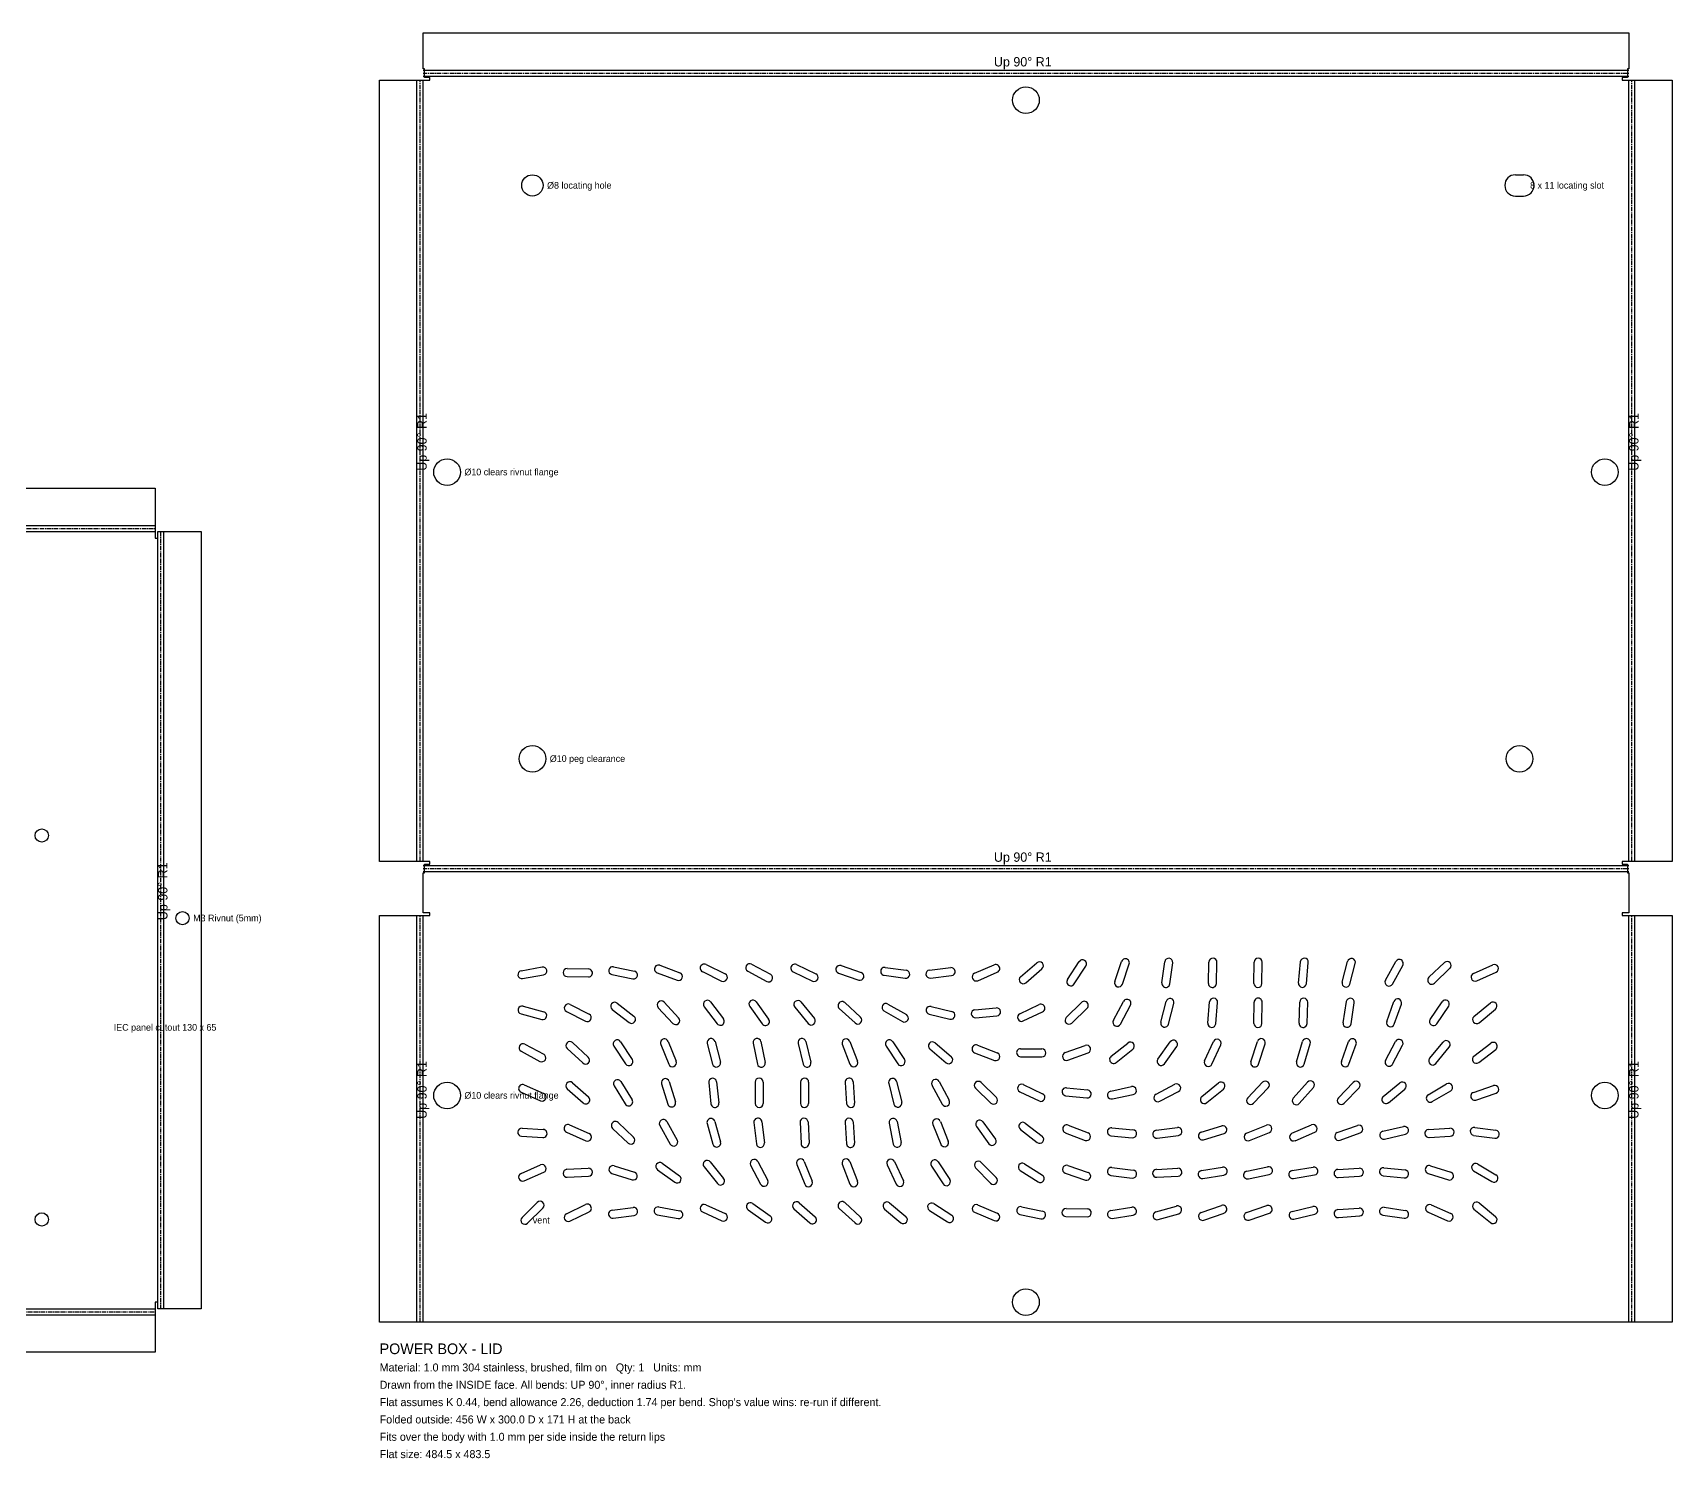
# Model space of a CAD drawing. Header units: millimetres. Extents: x 0 to 1370, y -1092 to 53.
# Drawn here: x 756 to 1370, y -1081 to -547 of the extents above; entities that cross this region are included whole.
import ezdxf

# ---------------------------------------------------------------- set-up
doc = ezdxf.new("R2010")
doc.units = ezdxf.units.MM
doc.linetypes.add('CENTER2', pattern=[2.541, 1.587, -0.318, 0.318, -0.318])
for name, color, linetype in [('Bend Center', 1, 'CENTER2'), ('Bend Notes', 3, 'CONTINUOUS'), ('Leaders', 5, 'CONTINUOUS'), ('Title', 7, 'CONTINUOUS'), ('Visible', 7, 'CONTINUOUS'), ('Visible Narrow', 8, 'CONTINUOUS')]:
    doc.layers.add(name, color=color, linetype=linetype)

msp = doc.modelspace()

# ---------------------------------------------------------------- linework, layer by layer
at = {"layer": 'Bend Center'}
for p, q in [((901.09, -857.4), (901.09, -564.4)), ((902.23, -561.77), (1354.23, -561.77)), ((1355.36, -857.4), (1355.36, -564.4)), ((641.79, -732.53), (801.79, -732.53)), ((803.92, -1025.17), (803.92, -733.67)), ((902.23, -860.03), (1354.23, -860.03)), ((901.09, -1030.17), (901.09, -877.67)), ((1355.36, -1030.17), (1355.36, -877.67)), ((652.29, -1026.3), (801.79, -1026.3))]:
    msp.add_line(p, q, dxfattribs=at)
at = {"layer": 'Visible'}
for p, q in [((902.23, -560.14), (902.23, -546.64)), ((902.23, -546.64), (1354.23, -546.64)), ((1354.23, -546.64), (1354.23, -560.14)), ((885.96, -857.4), (885.96, -564.4)), ((885.96, -564.4), (899.46, -564.4)), ((899.46, -564.4), (899.96, -564.4)), ((899.96, -564.4), (902.23, -564.4)), ((902.73, -560.14), (902.23, -560.14)), ((902.23, -564.4), (904.73, -564.4)), ((902.73, -563.4), (902.73, -560.14)), ((904.73, -563.4), (902.73, -563.4)), ((904.73, -564.4), (904.73, -563.4)), ((1353.73, -563.4), (1351.73, -563.4)), ((1351.73, -563.4), (1351.73, -564.4)), ((1351.73, -564.4), (1354.23, -564.4)), ((1354.23, -560.14), (1353.73, -560.14)), ((1353.73, -560.14), (1353.73, -563.4)), ((1354.23, -564.4), (1356.49, -564.4)), ((1356.49, -564.4), (1356.99, -564.4)), ((1356.99, -564.4), (1370.49, -564.4)), ((1370.49, -564.4), (1370.49, -857.4)), ((1311.73, -599.9), (1314.73, -599.9)), ((1311.73, -607.9), (1314.73, -607.9)), ((641.79, -717.4), (801.79, -717.4)), ((801.79, -717.4), (801.79, -730.9)), ((801.79, -730.9), (801.79, -731.4)), ((801.79, -731.4), (801.79, -733.67)), ((801.79, -733.67), (801.79, -736.17)), ((801.79, -736.17), (802.79, -736.17)), ((802.79, -736.17), (802.79, -733.67)), ((802.79, -733.67), (805.05, -733.67)), ((805.05, -733.67), (819.05, -733.67)), ((819.05, -733.67), (819.05, -1025.17)), ((899.46, -857.4), (885.96, -857.4)), ((899.96, -857.4), (899.46, -857.4)), ((902.23, -857.4), (899.96, -857.4)), ((904.73, -857.4), (902.23, -857.4)), ((902.73, -861.67), (902.73, -858.4)), ((902.73, -858.4), (904.73, -858.4)), ((904.73, -858.4), (904.73, -857.4)), ((1354.23, -857.4), (1351.73, -857.4)), ((1351.73, -857.4), (1351.73, -858.4)), ((1351.73, -858.4), (1353.73, -858.4)), ((1353.73, -858.4), (1353.73, -861.67)), ((1356.49, -857.4), (1354.23, -857.4)), ((1356.99, -857.4), (1356.49, -857.4)), ((1370.49, -857.4), (1356.99, -857.4)), ((902.23, -876.67), (902.23, -861.67)), ((902.23, -861.67), (902.73, -861.67)), ((1353.73, -861.67), (1354.23, -861.67)), ((1354.23, -861.67), (1354.23, -876.67)), ((885.96, -1030.17), (885.96, -877.67)), ((885.96, -877.67), (899.46, -877.67)), ((899.46, -877.67), (899.96, -877.67)), ((899.96, -877.67), (902.23, -877.67)), ((904.73, -876.67), (902.23, -876.67)), ((902.23, -877.67), (904.73, -877.67)), ((904.73, -877.67), (904.73, -876.67)), ((1354.23, -876.67), (1351.73, -876.67)), ((1351.73, -876.67), (1351.73, -877.67)), ((1351.73, -877.67), (1354.23, -877.67)), ((1354.23, -877.67), (1356.49, -877.67)), ((1356.49, -877.67), (1356.99, -877.67)), ((1356.99, -877.67), (1370.49, -877.67)), ((1370.49, -877.67), (1370.49, -1030.17)), ((939.03, -898.38), (946.9, -896.99)), ((973.61, -896.89), (981.45, -898.5)), ((991, -896.36), (998.5, -899.15)), ((1008.3, -896.05), (1015.48, -899.59)), ((1025.41, -895.95), (1032.46, -899.74)), ((1042.28, -896.07), (1049.48, -899.56)), ((1058.92, -896.45), (1066.5, -899.04)), ((1075.47, -897.14), (1083.39, -898.22)), ((1092.08, -898.14), (1100.03, -897.21)), ((1108.96, -899.36), (1116.31, -896.21)), ((1126.21, -900.63), (1132.29, -895.43)), ((1143.8, -901.71), (1148.14, -894.99)), ((1146.32, -903.34), (1150.66, -896.62)), ((1161.53, -902.48), (1164.07, -894.9)), ((1164.38, -903.43), (1166.92, -895.85)), ((1179.2, -902.93), (1180.28, -895)), ((1182.17, -903.33), (1183.25, -895.4)), ((1196.62, -903.12), (1196.83, -895.13)), ((1199.62, -903.2), (1199.83, -895.21)), ((1213.68, -903.15), (1213.77, -895.15)), ((1216.68, -903.18), (1216.77, -895.18)), ((1230.38, -903.02), (1231.09, -895.05)), ((1233.36, -903.28), (1234.08, -895.32)), ((1246.75, -902.65), (1248.8, -894.92)), ((1249.66, -903.42), (1251.7, -895.68)), ((1262.98, -901.94), (1266.85, -894.94)), ((1265.61, -903.39), (1269.47, -896.39)), ((1279.3, -900.84), (1285.09, -895.32)), ((1295.96, -899.44), (1303.26, -896.16)), ((939.55, -901.34), (947.43, -899.95)), ((956.2, -900.6), (964.2, -900.73)), ((956.25, -897.6), (964.25, -897.73)), ((973.01, -899.83), (980.84, -901.44)), ((989.95, -899.18), (997.45, -901.97)), ((1006.98, -898.74), (1014.15, -902.28)), ((1023.99, -898.59), (1031.04, -902.38)), ((1040.97, -898.78), (1048.17, -902.26)), ((1057.96, -899.29), (1065.53, -901.88)), ((1075.06, -900.11), (1082.99, -901.19)), ((1092.43, -901.12), (1100.37, -900.19)), ((1110.14, -902.12), (1117.49, -898.97)), ((1128.16, -902.91), (1134.24, -897.71)), ((1281.37, -903.01), (1287.16, -897.49)), ((1297.19, -902.17), (1304.49, -898.89)), ((938.97, -914.58), (946.7, -916.65)), ((939.75, -911.68), (947.48, -913.75)), ((955.98, -913.69), (963.11, -917.31)), ((957.34, -911.02), (964.47, -914.64)), ((973.15, -912.87), (979.44, -917.82)), ((975.01, -910.51), (981.3, -915.46)), ((990.41, -912.25), (995.84, -918.12)), ((992.61, -910.21), (998.04, -916.08)), ((1007.62, -911.88), (1012.44, -918.26)), ((1010.01, -910.07), (1014.83, -916.45)), ((1024.68, -911.79), (1029.34, -918.29)), ((1027.11, -910.04), (1031.78, -916.54)), ((1041.54, -912), (1046.58, -918.22)), ((1043.87, -910.11), (1048.91, -916.33)), ((1058.27, -912.56), (1064.15, -917.98)), ((1060.3, -910.35), (1066.18, -915.78)), ((1075.01, -913.47), (1081.94, -917.46)), ((1076.51, -910.87), (1083.44, -914.86)), ((1091.99, -914.69), (1099.76, -916.56)), ((1092.69, -911.77), (1100.47, -913.65)), ((1109.1, -913.04), (1117.07, -912.3)), ((1109.38, -916.03), (1117.35, -915.29)), ((1125.97, -914.51), (1133.21, -911.11)), ((1127.24, -917.22), (1134.48, -913.82)), ((1143.32, -915.9), (1149.02, -910.29)), ((1145.43, -918.04), (1151.13, -912.43)), ((1161.02, -916.99), (1164.79, -909.93)), ((1163.66, -918.4), (1167.43, -911.35)), ((1178.79, -917.67), (1180.76, -909.92)), ((1181.7, -918.41), (1183.66, -910.66)), ((1196.39, -918.02), (1197.07, -910.05)), ((1199.38, -918.28), (1200.06, -910.31)), ((1213.68, -918.15), (1213.77, -910.15)), ((1216.68, -918.18), (1216.77, -910.18)), ((1230.59, -918.11), (1230.86, -910.12)), ((1233.59, -918.21), (1233.86, -910.22)), ((1247.16, -917.9), (1248.33, -909.99)), ((1250.13, -918.34), (1251.29, -910.43)), ((1263.48, -917.44), (1266.14, -909.89)), ((1266.31, -918.44), (1268.97, -910.89)), ((1279.75, -916.65), (1284.21, -910.01)), ((1282.24, -918.32), (1286.7, -911.68)), ((1296.18, -915.55), (1302.36, -910.47)), ((1298.09, -917.87), (1304.27, -912.78)), ((940.41, -925.96), (947.46, -929.73)), ((956.27, -927.54), (962.14, -932.99)), ((958.31, -925.35), (964.18, -930.79)), ((973.77, -926.65), (978.18, -933.33)), ((976.27, -925), (980.68, -931.68)), ((991.33, -926.03), (994.34, -933.44)), ((994.11, -924.9), (997.12, -932.31)), ((1008.77, -925.67), (1010.78, -933.41)), ((1011.68, -924.92), (1013.68, -932.66)), ((1025.96, -925.55), (1027.55, -933.38)), ((1028.9, -924.95), (1030.49, -932.79)), ((1042.82, -925.63), (1044.71, -933.41)), ((1045.74, -924.92), (1047.63, -932.7)), ((1059.39, -925.97), (1062.26, -933.44)), ((1062.19, -924.89), (1065.06, -932.36)), ((1075.78, -926.65), (1080.17, -933.33)), ((1078.28, -925), (1082.68, -931.68)), ((1092.21, -927.72), (1098.3, -932.9)), ((1094.15, -925.43), (1100.25, -930.61)), ((1110.04, -926.32), (1117.5, -929.21)), ((1126.24, -927.62), (1134.24, -927.71)), ((1142.95, -929.11), (1150.48, -926.4)), ((1160.16, -930.49), (1166.42, -925.5)), ((1162.04, -932.83), (1168.29, -927.84)), ((1177.67, -931.54), (1182.34, -925.04)), ((1180.11, -933.29), (1184.78, -926.79)), ((1195.22, -932.2), (1198.5, -924.9)), ((1197.95, -933.43), (1201.23, -926.13)), ((1212.58, -932.52), (1215.01, -924.9)), ((1215.44, -933.43), (1217.87, -925.81)), ((1229.67, -932.59), (1231.9, -924.91)), ((1232.55, -933.43), (1234.79, -925.75)), ((1246.46, -932.42), (1249.17, -924.89)), ((1249.28, -933.44), (1252, -925.91)), ((1263.03, -932), (1266.77, -924.93)), ((1265.68, -933.4), (1269.42, -926.33)), ((1279.54, -931.32), (1284.59, -925.12)), ((1281.86, -933.21), (1286.92, -927.01)), ((1296.14, -930.4), (1302.49, -925.54)), ((1297.96, -932.79), (1304.31, -927.93)), ((938.99, -928.6), (946.05, -932.38)), ((1108.95, -929.12), (1116.41, -932.01)), ((1126.21, -930.62), (1134.21, -930.71)), ((1143.97, -931.93), (1151.5, -929.22)), ((976.42, -939.97), (980.59, -946.8)), ((994.5, -939.9), (996.82, -947.56)), ((1012.29, -940.03), (1013.14, -947.98)), ((1026.72, -940.17), (1026.73, -948.17)), ((1029.72, -940.16), (1029.73, -948.16)), ((1043.77, -940.15), (1043.68, -948.15)), ((1046.77, -940.18), (1046.68, -948.18)), ((1063.43, -940.07), (1064.01, -948.05)), ((1079.71, -939.92), (1081.65, -947.68)), ((1095.66, -939.93), (1099.44, -946.98)), ((1211.37, -946.01), (1216.92, -940.24)), ((1228.45, -946.16), (1233.76, -940.18)), ((1245.37, -946), (1250.93, -940.25)), ((938.96, -943.93), (946.29, -947.15)), ((940.17, -941.19), (947.49, -944.4)), ((956.24, -942.63), (962.22, -947.94)), ((958.23, -940.39), (964.21, -945.7)), ((973.86, -941.53), (978.03, -948.36)), ((991.63, -940.77), (993.95, -948.43)), ((1009.31, -940.35), (1010.16, -948.3)), ((1060.44, -940.28), (1061.02, -948.26)), ((1076.8, -940.65), (1078.74, -948.41)), ((1093.01, -941.35), (1096.79, -948.4)), ((1109.32, -942.44), (1115.03, -948.04)), ((1111.42, -940.29), (1117.13, -945.89)), ((1125.97, -943.81), (1133.2, -947.23)), ((1127.25, -941.1), (1134.48, -944.52)), ((1143.09, -945.25), (1151.05, -946.07)), ((1143.4, -942.26), (1151.36, -943.09)), ((1160, -943.54), (1167.82, -941.86)), ((1160.63, -946.47), (1168.45, -944.79)), ((1176.99, -944.68), (1184.08, -940.99)), ((1178.37, -947.34), (1185.47, -943.65)), ((1194.17, -945.52), (1200.39, -940.48)), ((1196.07, -947.85), (1202.28, -942.81)), ((1213.53, -948.09), (1219.08, -942.32)), ((1230.69, -948.15), (1236.01, -942.17)), ((1247.52, -948.08), (1253.09, -942.33)), ((1262.19, -945.56), (1268.36, -940.46)), ((1264.1, -947.87), (1270.27, -942.78)), ((1279.01, -944.87), (1285.93, -940.86)), ((1280.52, -947.47), (1287.44, -943.46)), ((1295.96, -944.04), (1303.52, -941.45)), ((1296.93, -946.88), (1304.5, -944.29)), ((939.33, -957.42), (947.31, -957.92)), ((957.17, -956.18), (964.49, -959.41)), ((973.29, -957.51), (979.11, -963)), ((975.34, -955.33), (981.17, -960.82)), ((990.96, -956.42), (994.88, -963.39)), ((993.57, -954.94), (997.5, -961.91)), ((1008.7, -955.72), (1010.86, -963.42)), ((1011.59, -954.91), (1013.75, -962.61)), ((1026.28, -955.36), (1027.19, -963.31)), ((1029.26, -955.02), (1030.17, -962.97)), ((1043.54, -955.24), (1043.91, -963.23)), ((1046.54, -955.1), (1046.91, -963.09)), ((1060.44, -955.28), (1061.02, -963.26)), ((1063.43, -955.07), (1064.01, -963.05)), ((1077.01, -955.52), (1078.5, -963.38)), ((1079.95, -954.96), (1081.45, -962.82)), ((1093.35, -956.01), (1096.31, -963.44)), ((1096.14, -954.89), (1099.1, -962.33)), ((1109.66, -956.81), (1114.36, -963.28)), ((1112.09, -955.05), (1116.79, -961.52)), ((1126.15, -957.9), (1132.47, -962.8)), ((1127.99, -955.53), (1134.31, -960.43)), ((1144.04, -956.32), (1151.5, -959.22)), ((1160.4, -957.27), (1168.36, -958.07)), ((1177.07, -958.19), (1185, -957.17)), ((1193.96, -958.89), (1201.62, -956.57)), ((1210.96, -959.29), (1218.36, -956.26)), ((1227.96, -959.36), (1235.31, -956.21)), ((1244.95, -959.11), (1252.48, -956.4)), ((1261.99, -958.6), (1269.79, -956.81)), ((1279.15, -957.9), (1287.13, -957.44)), ((1296.46, -957.15), (1304.39, -958.21)), ((939.14, -960.42), (947.13, -960.91)), ((955.96, -958.93), (963.28, -962.15)), ((1142.95, -959.12), (1150.41, -962.01)), ((1160.1, -960.26), (1168.06, -961.06)), ((1177.45, -961.16), (1185.38, -960.14)), ((1194.84, -961.76), (1202.49, -959.44)), ((1212.09, -962.07), (1219.5, -959.04)), ((1229.14, -962.12), (1236.49, -958.97)), ((1245.97, -961.94), (1253.5, -959.22)), ((1262.66, -961.52), (1270.46, -959.73)), ((1279.32, -960.89), (1287.31, -960.43)), ((1296.06, -960.12), (1303.99, -961.19)), ((991.87, -970.6), (998.34, -975.3)), ((1009.88, -970.11), (1014.9, -976.34)), ((1027.68, -969.93), (1031.42, -977)), ((1045.12, -969.89), (1048.11, -977.32)), ((1059.39, -970.97), (1062.26, -978.44)), ((1062.19, -969.89), (1065.06, -977.36)), ((1078.9, -969.91), (1082.28, -977.16)), ((1095.3, -970), (1099.67, -976.7)), ((1111.5, -970.26), (1117.1, -975.98)), ((1127.66, -970.75), (1134.4, -975.06)), ((1297.54, -970.84), (1304.43, -974.9)), ((938.96, -974.37), (946.31, -971.21)), ((940.14, -977.12), (947.49, -973.96)), ((956.16, -972.86), (964.15, -972.48)), ((956.3, -975.85), (964.29, -975.48)), ((972.96, -974.39), (980.59, -976.8)), ((973.86, -971.53), (981.49, -973.94)), ((990.11, -973.03), (996.58, -977.73)), ((1007.55, -971.99), (1012.57, -978.22)), ((1025.03, -971.33), (1028.77, -978.4)), ((1042.34, -971.01), (1045.33, -978.44)), ((1076.18, -971.17), (1079.56, -978.42)), ((1092.78, -971.64), (1097.16, -978.34)), ((1109.36, -972.36), (1114.95, -978.07)), ((1126.05, -973.27), (1132.79, -977.58)), ((1142.96, -974.26), (1150.51, -976.9)), ((1143.94, -971.43), (1151.5, -974.07)), ((1160.07, -975.17), (1168.01, -976.14)), ((1160.44, -972.19), (1168.38, -973.16)), ((1177.16, -972.87), (1185.15, -972.47)), ((1177.31, -975.86), (1185.3, -975.47)), ((1194.04, -973.33), (1201.93, -972.04)), ((1194.52, -976.29), (1202.41, -975)), ((1211.01, -973.5), (1218.84, -971.89)), ((1211.61, -976.44), (1219.45, -974.83)), ((1228.03, -973.35), (1235.92, -972.02)), ((1228.53, -976.31), (1236.42, -974.98)), ((1245.14, -972.92), (1253.13, -972.42)), ((1245.33, -975.91), (1253.31, -975.42)), ((1262.09, -975.25), (1270.05, -976.07)), ((1262.4, -972.26), (1270.36, -973.08)), ((1278.96, -974.38), (1286.58, -976.81)), ((1279.87, -971.52), (1287.49, -973.95)), ((1296.02, -973.43), (1302.91, -977.49)), ((939.33, -990.92), (945.01, -985.28)), ((941.44, -993.05), (947.12, -987.42)), ((955.97, -989.57), (963.17, -986.07)), ((957.29, -992.27), (964.48, -988.76)), ((973.07, -988.18), (981.01, -987.18)), ((990.55, -986.98), (998.43, -988.39)), ((1006.96, -988.86), (1014.24, -992.2)), ((1008.22, -986.13), (1015.49, -989.47)), ((1024.09, -988.08), (1030.63, -992.7)), ((1025.83, -985.63), (1032.36, -990.25)), ((1041.23, -987.65), (1047.24, -992.93)), ((1043.22, -985.4), (1049.22, -990.68)), ((1058.27, -987.55), (1064.15, -992.98)), ((1060.31, -985.35), (1066.18, -990.78)), ((1075.19, -987.77), (1081.35, -992.87)), ((1077.1, -985.46), (1083.26, -990.56)), ((1092.05, -988.26), (1098.78, -992.59)), ((1093.67, -985.74), (1100.4, -990.07)), ((1108.96, -988.98), (1116.32, -992.11)), ((1110.13, -986.22), (1117.49, -989.35)), ((1126.62, -986.87), (1134.45, -988.53)), ((1143.25, -987.61), (1151.25, -987.72)), ((1160.04, -988.3), (1167.95, -987.06)), ((1176.97, -988.83), (1184.66, -986.62)), ((1193.95, -989.08), (1201.5, -986.42)), ((1194.95, -991.91), (1202.5, -989.25)), ((1210.96, -989.03), (1218.53, -986.46)), ((1211.92, -991.87), (1219.5, -989.3)), ((1227.99, -988.64), (1235.76, -986.77)), ((1245.13, -987.97), (1253.1, -987.37)), ((1262.49, -987.1), (1270.4, -988.27)), ((1278.96, -988.95), (1286.3, -992.13)), ((1280.15, -986.2), (1287.49, -989.38)), ((1296.18, -987.79), (1302.37, -992.86)), ((1298.09, -985.47), (1304.27, -990.54)), ((973.44, -991.15), (981.38, -990.16)), ((990.02, -989.94), (997.9, -991.35)), ((1126, -989.8), (1133.83, -991.46)), ((1143.2, -990.61), (1151.2, -990.72)), ((1160.51, -991.27), (1168.41, -990.03)), ((1177.79, -991.71), (1185.48, -989.51)), ((1228.69, -991.56), (1236.47, -989.69)), ((1245.35, -990.96), (1253.33, -990.36)), ((1262.05, -990.06), (1269.96, -991.23)), ((802.79, -1022.67), (801.79, -1022.67)), ((801.79, -1022.67), (801.79, -1025.17)), ((801.79, -1025.17), (801.79, -1027.43)), ((802.79, -1025.17), (802.79, -1022.67)), ((805.05, -1025.17), (802.79, -1025.17)), ((819.05, -1025.17), (805.05, -1025.17)), ((801.79, -1027.43), (801.79, -1027.93)), ((801.79, -1027.93), (801.79, -1041.43)), ((899.96, -1030.17), (885.96, -1030.17)), ((902.23, -1030.17), (899.96, -1030.17)), ((1354.23, -1030.17), (902.23, -1030.17)), ((1356.49, -1030.17), (1354.23, -1030.17)), ((1370.49, -1030.17), (1356.49, -1030.17)), ((801.79, -1041.43), (652.29, -1041.43))]:
    msp.add_line(p, q, dxfattribs=at)
for centre, radius in [((1128.23, -571.9), 5), ((943.23, -603.9), 4), ((911.23, -711.4), 5), ((1345.23, -711.4), 5), ((943.23, -818.9), 5), ((1313.23, -818.9), 5), ((759.29, -847.67), 2.5), ((812.05, -878.67), 2.5), ((911.23, -945.17), 5), ((1345.23, -945.17), 5), ((759.29, -991.67), 2.5), ((1128.23, -1022.67), 5)]:
    msp.add_circle(centre, radius, dxfattribs=at)
for centre, radius, start, end in [((1311.73, -603.9), 4, 90, 270), ((1314.73, -603.9), 4, 270, 90), ((947.17, -898.47), 1.5, 280, 100), ((973.31, -898.36), 1.5, 78.4258, 258.4258), ((990.48, -897.77), 1.5, 69.5885, 249.5885), ((1007.64, -897.4), 1.5, 63.7277, 243.7277), ((1024.7, -897.27), 1.5, 61.7589, 241.7589), ((1041.62, -897.43), 1.5, 64.2083, 244.2083), ((1058.44, -897.87), 1.5, 71.1577, 251.1577), ((1075.26, -898.62), 1.5, 82.232, 262.232), ((1100.2, -898.7), 1.5, 276.6309, 96.6309), ((1116.9, -897.59), 1.5, 293.2005, 113.2005), ((1133.27, -896.57), 1.5, 310.5405, 130.5405), ((1149.4, -895.81), 1.5, 327.1333, 147.1333), ((1165.5, -895.37), 1.5, 341.4869, 161.4869), ((1181.76, -895.2), 1.5, 352.2746, 172.2746), ((1198.33, -895.17), 1.5, 358.4605, 178.4605), ((1215.27, -895.17), 1.5, 359.3976, 179.3976), ((1232.58, -895.18), 1.5, 354.8905, 174.8905), ((1250.25, -895.3), 1.5, 345.2149, 165.2149), ((1268.16, -895.66), 1.5, 331.0942, 151.0942), ((1286.12, -896.41), 1.5, 313.6335, 133.6335), ((1303.87, -897.52), 1.5, 294.2183, 114.2183), ((939.29, -899.86), 1.5, 100, 280), ((956.23, -899.1), 1.5, 89.0263, 269.0263), ((964.23, -899.23), 1.5, 269.0263, 89.0263), ((981.14, -899.97), 1.5, 258.4258, 78.4258), ((997.97, -900.56), 1.5, 249.5885, 69.5885), ((1014.81, -900.94), 1.5, 243.7277, 63.7277), ((1031.75, -901.06), 1.5, 241.7589, 61.7589), ((1048.83, -900.91), 1.5, 244.2083, 64.2083), ((1066.01, -900.46), 1.5, 251.1577, 71.1577), ((1083.19, -899.71), 1.5, 262.232, 82.232), ((1092.25, -899.63), 1.5, 96.6309, 276.6309), ((1109.55, -900.74), 1.5, 113.2005, 293.2005), ((1127.19, -901.77), 1.5, 130.5405, 310.5405), ((1145.06, -902.53), 1.5, 147.1333, 327.1333), ((1162.96, -902.96), 1.5, 161.4869, 341.4869), ((1180.69, -903.13), 1.5, 172.2746, 352.2746), ((1198.12, -903.16), 1.5, 178.4605, 358.4605), ((1215.18, -903.17), 1.5, 179.3976, 359.3976), ((1231.87, -903.15), 1.5, 174.8905, 354.8905), ((1248.21, -903.03), 1.5, 165.2149, 345.2149), ((1264.29, -902.67), 1.5, 151.0942, 331.0942), ((1280.33, -901.93), 1.5, 133.6335, 313.6335), ((1296.58, -900.81), 1.5, 114.2183, 294.2183), ((1008.81, -910.97), 1.5, 37.0736, 217.0736), ((1025.89, -910.92), 1.5, 35.6609, 215.6609), ((1166.11, -910.64), 1.5, 331.865, 151.865), ((1182.21, -910.29), 1.5, 345.7558, 165.7558), ((1198.56, -910.18), 1.5, 355.1409, 175.1409), ((1215.27, -910.17), 1.5, 359.3261, 179.3261), ((1232.36, -910.17), 1.5, 358.0681, 178.0681), ((1249.81, -910.21), 1.5, 351.5949, 171.5949), ((1267.56, -910.39), 1.5, 340.5825, 160.5825), ((1285.46, -910.85), 1.5, 326.0904, 146.0904), ((939.36, -913.13), 1.5, 75.042, 255.042), ((947.09, -915.2), 1.5, 255.042, 75.042), ((956.66, -912.35), 1.5, 63.063, 243.063), ((963.79, -915.98), 1.5, 243.063, 63.063), ((974.08, -911.69), 1.5, 51.8395, 231.8395), ((980.37, -916.64), 1.5, 231.8395, 51.8395), ((991.51, -911.23), 1.5, 42.7709, 222.7709), ((1042.71, -911.06), 1.5, 39.0507, 219.0507), ((1059.29, -911.45), 1.5, 47.311, 227.311), ((1075.76, -912.17), 1.5, 60.0475, 240.0475), ((1082.69, -916.16), 1.5, 240.0475, 60.0475), ((1092.34, -913.23), 1.5, 76.4351, 256.4351), ((1100.11, -915.1), 1.5, 256.4351, 76.4351), ((1109.24, -914.53), 1.5, 95.291, 275.291), ((1117.21, -913.8), 1.5, 275.291, 95.291), ((1126.61, -915.87), 1.5, 115.1809, 295.1809), ((1133.85, -912.46), 1.5, 295.1809, 115.1809), ((1150.08, -911.36), 1.5, 314.5499, 134.5499), ((1297.14, -916.71), 1.5, 129.4604, 309.4604), ((1303.31, -911.62), 1.5, 309.4604, 129.4604), ((996.94, -917.1), 1.5, 222.7709, 42.7709), ((1013.64, -917.36), 1.5, 217.0736, 37.0736), ((1030.56, -917.42), 1.5, 215.6609, 35.6609), ((1047.75, -917.27), 1.5, 219.0507, 39.0507), ((1065.17, -916.88), 1.5, 227.311, 47.311), ((1144.38, -916.97), 1.5, 134.5499, 314.5499), ((1162.34, -917.69), 1.5, 151.865, 331.865), ((1180.24, -918.04), 1.5, 165.7558, 345.7558), ((1197.89, -918.15), 1.5, 175.1409, 355.1409), ((1215.18, -918.17), 1.5, 179.3261, 359.3261), ((1232.09, -918.16), 1.5, 178.0681, 358.0681), ((1248.64, -918.12), 1.5, 171.5949, 351.5949), ((1264.9, -917.94), 1.5, 160.5825, 340.5825), ((1280.99, -917.49), 1.5, 146.0904, 326.0904), ((939.7, -927.28), 1.5, 61.8501, 241.8501), ((957.29, -926.44), 1.5, 47.1398, 227.1398), ((975.02, -925.83), 1.5, 33.4196, 213.4196), ((992.72, -925.46), 1.5, 22.1254, 202.1254), ((1010.22, -925.29), 1.5, 14.5066, 194.5066), ((1027.43, -925.25), 1.5, 11.5047, 191.5047), ((1044.28, -925.28), 1.5, 13.6612, 193.6612), ((1060.79, -925.43), 1.5, 21.062, 201.062), ((1077.03, -925.82), 1.5, 33.3254, 213.3254), ((1093.18, -926.57), 1.5, 49.6337, 229.6337), ((1109.5, -927.72), 1.5, 68.8049, 248.8049), ((1126.23, -929.12), 1.5, 89.4001, 269.4001), ((1134.23, -929.21), 1.5, 269.4001, 89.4001), ((1150.99, -927.81), 1.5, 289.8541, 109.8541), ((1167.35, -926.67), 1.5, 308.6179, 128.6179), ((1183.56, -925.92), 1.5, 324.2998, 144.2998), ((1199.87, -925.52), 1.5, 335.7919, 155.7919), ((1216.44, -925.35), 1.5, 342.3691, 162.3691), ((1233.35, -925.33), 1.5, 343.7528, 163.7528), ((1250.59, -925.4), 1.5, 340.1321, 160.1321), ((1268.1, -925.63), 1.5, 332.1411, 152.1411), ((1285.75, -926.07), 1.5, 320.7946, 140.7946), ((1303.4, -926.74), 1.5, 307.3883, 127.3883), ((946.75, -931.05), 1.5, 241.8501, 61.8501), ((963.16, -931.89), 1.5, 227.1398, 47.1398), ((979.43, -932.5), 1.5, 213.4196, 33.4196), ((995.73, -932.87), 1.5, 202.1254, 22.1254), ((1012.23, -933.04), 1.5, 194.5066, 14.5066), ((1029.02, -933.09), 1.5, 191.5047, 11.5047), ((1046.17, -933.05), 1.5, 193.6612, 13.6612), ((1063.66, -932.9), 1.5, 201.062, 21.062), ((1081.42, -932.51), 1.5, 213.3254, 33.3254), ((1099.27, -931.76), 1.5, 229.6337, 49.6337), ((1116.96, -930.61), 1.5, 248.8049, 68.8049), ((1143.46, -930.52), 1.5, 109.8541, 289.8541), ((1161.1, -931.66), 1.5, 128.6179, 308.6179), ((1178.89, -932.41), 1.5, 144.2998, 324.2998), ((1196.59, -932.81), 1.5, 155.7919, 335.7919), ((1214.01, -932.98), 1.5, 162.3691, 342.3691), ((1231.11, -933.01), 1.5, 163.7528, 343.7528), ((1247.87, -932.93), 1.5, 160.1321, 340.1321), ((1264.36, -932.7), 1.5, 152.1411, 332.1411), ((1280.7, -932.27), 1.5, 140.7946, 320.7946), ((1297.05, -931.59), 1.5, 127.3883, 307.3883), ((957.24, -941.51), 1.5, 48.3767, 228.3767), ((975.14, -940.75), 1.5, 31.4022, 211.4022), ((993.06, -940.34), 1.5, 16.8835, 196.8835), ((1010.8, -940.19), 1.5, 6.1174, 186.1174), ((1028.22, -940.17), 1.5, 0.0917, 180.0917), ((1045.27, -940.17), 1.5, 359.3924, 179.3924), ((1061.94, -940.18), 1.5, 4.1476, 184.1476), ((1078.26, -940.28), 1.5, 14.0146, 194.0146), ((1094.34, -940.64), 1.5, 28.2107, 208.2107), ((1110.37, -941.37), 1.5, 45.5853, 225.5853), ((1201.33, -941.64), 1.5, 309.0653, 129.0653), ((1218, -941.28), 1.5, 316.1088, 136.1088), ((1234.88, -941.18), 1.5, 318.3456, 138.3456), ((1252.01, -941.29), 1.5, 315.9521, 135.9521), ((1269.31, -941.62), 1.5, 309.5444, 129.5444), ((939.56, -942.56), 1.5, 66.3231, 246.3231), ((946.89, -945.77), 1.5, 246.3231, 66.3231), ((963.22, -946.82), 1.5, 228.3767, 48.3767), ((1116.08, -946.96), 1.5, 225.5853, 45.5853), ((1126.61, -942.46), 1.5, 64.7258, 244.7258), ((1133.84, -945.87), 1.5, 244.7258, 64.7258), ((1143.25, -943.75), 1.5, 84.0885, 264.0885), ((1151.2, -944.58), 1.5, 264.0885, 84.0885), ((1160.32, -945.01), 1.5, 102.1404, 282.1404), ((1168.14, -943.32), 1.5, 282.1404, 102.1404), ((1177.68, -946.01), 1.5, 117.5005, 297.5005), ((1184.77, -942.32), 1.5, 297.5005, 117.5005), ((1195.12, -946.69), 1.5, 129.0653, 309.0653), ((1212.45, -947.05), 1.5, 136.1088, 316.1088), ((1229.57, -947.15), 1.5, 138.3456, 318.3456), ((1246.44, -947.04), 1.5, 135.9521, 315.9521), ((1263.14, -946.71), 1.5, 129.5444, 309.5444), ((1279.77, -946.17), 1.5, 120.1141, 300.1141), ((1286.69, -942.16), 1.5, 300.1141, 120.1141), ((1296.44, -945.46), 1.5, 108.9284, 288.9284), ((1304.01, -942.87), 1.5, 288.9284, 108.9284), ((979.31, -947.58), 1.5, 211.4022, 31.4022), ((995.39, -947.99), 1.5, 196.8835, 16.8835), ((1011.65, -948.14), 1.5, 186.1174, 6.1174), ((1028.23, -948.17), 1.5, 180.0917, 0.0917), ((1045.18, -948.17), 1.5, 179.3924, 359.3924), ((1062.52, -948.16), 1.5, 184.1476, 4.1476), ((1080.19, -948.05), 1.5, 194.0146, 14.0146), ((1098.12, -947.69), 1.5, 208.2107, 28.2107), ((939.23, -958.92), 1.5, 86.4609, 266.4609), ((947.22, -959.41), 1.5, 266.4609, 86.4609), ((956.57, -957.55), 1.5, 66.2207, 246.2207), ((974.32, -956.42), 1.5, 46.6896, 226.6896), ((992.26, -955.68), 1.5, 29.3892, 209.3892), ((1010.15, -955.31), 1.5, 15.6571, 195.6571), ((1027.77, -955.19), 1.5, 6.5251, 186.5251), ((1045.04, -955.17), 1.5, 2.6246, 182.6246), ((1061.94, -955.18), 1.5, 4.1311, 184.1311), ((1078.48, -955.24), 1.5, 10.7496, 190.7496), ((1094.74, -955.45), 1.5, 21.7453, 201.7453), ((1110.87, -955.93), 1.5, 36.0147, 216.0147), ((1127.07, -956.71), 1.5, 52.191, 232.191), ((1143.5, -957.72), 1.5, 68.7741, 248.7741), ((1160.25, -958.77), 1.5, 84.2719, 264.2719), ((1168.21, -959.56), 1.5, 264.2719, 84.2719), ((1177.26, -959.68), 1.5, 97.3409, 277.3409), ((1185.19, -958.65), 1.5, 277.3409, 97.3409), ((1202.05, -958), 1.5, 286.9116, 106.9116), ((1218.93, -957.65), 1.5, 292.2874, 112.2874), ((1235.9, -957.59), 1.5, 293.2071, 113.2071), ((1252.99, -957.81), 1.5, 289.8668, 109.8668), ((1262.33, -960.06), 1.5, 102.8965, 282.8965), ((1270.13, -958.27), 1.5, 282.8965, 102.8965), ((1279.23, -959.4), 1.5, 93.2959, 273.2959), ((1287.22, -958.94), 1.5, 273.2959, 93.2959), ((1296.26, -958.63), 1.5, 82.3349, 262.3349), ((1304.19, -959.7), 1.5, 262.3349, 82.3349), ((963.89, -960.78), 1.5, 246.2207, 66.2207), ((980.14, -961.91), 1.5, 226.6896, 46.6896), ((996.19, -962.65), 1.5, 209.3892, 29.3892), ((1012.31, -963.02), 1.5, 195.6571, 15.6571), ((1028.68, -963.14), 1.5, 186.5251, 6.5251), ((1045.41, -963.16), 1.5, 182.6246, 2.6246), ((1062.51, -963.16), 1.5, 184.1311, 4.1311), ((1079.97, -963.1), 1.5, 190.7496, 10.7496), ((1097.71, -962.88), 1.5, 201.7453, 21.7453), ((1115.58, -962.4), 1.5, 216.0147, 36.0147), ((1133.39, -961.62), 1.5, 232.191, 52.191), ((1150.95, -960.61), 1.5, 248.7741, 68.7741), ((1194.4, -960.33), 1.5, 106.9116, 286.9116), ((1211.52, -960.68), 1.5, 112.2874, 292.2874), ((1228.55, -960.74), 1.5, 113.2071, 293.2071), ((1245.46, -960.52), 1.5, 109.8668, 289.8668), ((990.99, -971.82), 1.5, 54.0505, 234.0505), ((1008.72, -971.05), 1.5, 38.8602, 218.8602), ((1026.35, -970.63), 1.5, 27.9282, 207.9282), ((1043.73, -970.45), 1.5, 21.9126, 201.9126), ((1060.79, -970.43), 1.5, 21.0199, 201.0199), ((1077.54, -970.54), 1.5, 24.9904, 204.9904), ((1094.04, -970.82), 1.5, 33.1285, 213.1285), ((1110.43, -971.31), 1.5, 44.3726, 224.3726), ((1126.86, -972.01), 1.5, 57.4005, 237.4005), ((1296.78, -972.14), 1.5, 59.4991, 239.4991), ((939.55, -975.75), 1.5, 113.2589, 293.2589), ((946.9, -972.59), 1.5, 293.2589, 113.2589), ((956.23, -974.35), 1.5, 92.6929, 272.6929), ((964.22, -973.98), 1.5, 272.6929, 92.6929), ((973.41, -972.96), 1.5, 72.446, 252.446), ((981.04, -975.37), 1.5, 252.446, 72.446), ((997.46, -976.51), 1.5, 234.0505, 54.0505), ((1013.74, -977.28), 1.5, 218.8602, 38.8602), ((1030.1, -977.7), 1.5, 207.9282, 27.9282), ((1098.41, -977.52), 1.5, 213.1285, 33.1285), ((1116.02, -977.02), 1.5, 224.3726, 44.3726), ((1133.6, -976.32), 1.5, 237.4005, 57.4005), ((1143.45, -972.85), 1.5, 70.7585, 250.7585), ((1151, -975.48), 1.5, 250.7585, 70.7585), ((1160.26, -973.68), 1.5, 83.002, 263.002), ((1168.2, -974.65), 1.5, 263.002, 83.002), ((1177.23, -974.36), 1.5, 92.8354, 272.8354), ((1185.22, -973.97), 1.5, 272.8354, 92.8354), ((1194.28, -974.81), 1.5, 99.2369, 279.2369), ((1202.17, -973.52), 1.5, 279.2369, 99.2369), ((1211.31, -974.97), 1.5, 101.5563, 281.5563), ((1219.14, -973.36), 1.5, 281.5563, 101.5563), ((1228.28, -974.83), 1.5, 99.5779, 279.5779), ((1236.17, -973.5), 1.5, 279.5779, 99.5779), ((1245.23, -974.41), 1.5, 93.5401, 273.5401), ((1253.22, -973.92), 1.5, 273.5401, 93.5401), ((1262.25, -973.76), 1.5, 84.1127, 264.1127), ((1270.2, -974.58), 1.5, 264.1127, 84.1127), ((1279.41, -972.95), 1.5, 72.3317, 252.3317), ((1287.04, -975.38), 1.5, 252.3317, 72.3317), ((1303.67, -976.2), 1.5, 239.4991, 59.4991), ((1046.72, -977.88), 1.5, 201.9126, 21.9126), ((1063.66, -977.9), 1.5, 201.0199, 21.0199), ((1080.92, -977.79), 1.5, 204.9904, 24.9904), ((946.07, -986.35), 1.5, 314.7347, 134.7347), ((963.82, -987.41), 1.5, 295.9564, 115.9564), ((973.26, -989.66), 1.5, 97.1546, 277.1546), ((981.19, -988.67), 1.5, 277.1546, 97.1546), ((990.29, -988.46), 1.5, 79.8404, 259.8404), ((998.16, -989.87), 1.5, 259.8404, 79.8404), ((1007.59, -987.5), 1.5, 65.3515, 245.3515), ((1024.96, -986.86), 1.5, 54.7308, 234.7308), ((1042.22, -986.52), 1.5, 48.6318, 228.6318), ((1059.29, -986.45), 1.5, 47.2621, 227.2621), ((1076.15, -986.61), 1.5, 50.3693, 230.3693), ((1092.86, -987), 1.5, 57.2703, 237.2703), ((1109.55, -987.6), 1.5, 66.9217, 246.9217), ((1116.91, -990.73), 1.5, 246.9217, 66.9217), ((1126.31, -988.34), 1.5, 78.0249, 258.0249), ((1134.14, -990), 1.5, 258.0249, 78.0249), ((1143.23, -989.11), 1.5, 89.1544, 269.1544), ((1151.23, -989.22), 1.5, 269.1544, 89.1544), ((1160.27, -989.78), 1.5, 98.8986, 278.8986), ((1168.18, -988.55), 1.5, 278.8986, 98.8986), ((1177.38, -990.27), 1.5, 105.9985, 285.9985), ((1185.07, -988.06), 1.5, 285.9985, 105.9985), ((1194.45, -990.5), 1.5, 109.4727, 289.4727), ((1202, -987.83), 1.5, 289.4727, 109.4727), ((1211.44, -990.45), 1.5, 108.7141, 288.7141), ((1219.01, -987.88), 1.5, 288.7141, 108.7141), ((1228.34, -990.1), 1.5, 103.5522, 283.5522), ((1236.11, -988.23), 1.5, 283.5522, 103.5522), ((1245.24, -989.46), 1.5, 94.2724, 274.2724), ((1253.21, -988.87), 1.5, 274.2724, 94.2724), ((1262.27, -988.58), 1.5, 81.5922, 261.5922), ((1270.18, -989.75), 1.5, 261.5922, 81.5922), ((1279.56, -987.58), 1.5, 66.5955, 246.5955), ((1286.9, -990.75), 1.5, 246.5955, 66.5955), ((1297.13, -986.63), 1.5, 50.6317, 230.6317), ((940.38, -991.98), 1.5, 134.7347, 314.7347), ((956.63, -990.92), 1.5, 115.9564, 295.9564), ((1014.86, -990.83), 1.5, 245.3515, 65.3515), ((1031.49, -991.48), 1.5, 234.7308, 54.7308), ((1048.23, -991.81), 1.5, 228.6318, 48.6318), ((1065.16, -991.88), 1.5, 227.2621, 47.2621), ((1082.31, -991.72), 1.5, 230.3693, 50.3693), ((1099.59, -991.33), 1.5, 237.2703, 57.2703), ((1303.32, -991.7), 1.5, 230.6317, 50.6317)]:
    msp.add_arc(centre, radius, start, end, dxfattribs=at)
at = {"layer": 'Visible Narrow'}
for p, q in [((899.96, -857.4), (899.96, -564.4)), ((902.23, -560.64), (1354.23, -560.64)), ((902.23, -562.9), (1354.23, -562.9)), ((902.23, -857.4), (902.23, -564.4)), ((1354.23, -857.4), (1354.23, -564.4)), ((1356.49, -857.4), (1356.49, -564.4)), ((641.79, -731.4), (801.79, -731.4)), ((641.79, -733.67), (801.79, -733.67)), ((802.79, -1025.17), (802.79, -733.67)), ((805.05, -1025.17), (805.05, -733.67)), ((902.23, -858.9), (1354.23, -858.9)), ((902.23, -861.17), (1354.23, -861.17)), ((899.96, -1030.17), (899.96, -877.67)), ((902.23, -1030.17), (902.23, -877.67)), ((1354.23, -1030.17), (1354.23, -877.67)), ((1356.49, -1030.17), (1356.49, -877.67)), ((652.29, -1025.17), (801.79, -1025.17)), ((652.29, -1027.43), (801.79, -1027.43))]:
    msp.add_line(p, q, dxfattribs=at)

# ---------------------------------------------------------------- texts
at = {"layer": 'Bend Notes'}
for p in [(1116.23, -559.27), (1116.23, -857.53)]:
    msp.add_text('Up 90%%D R1', height=3.5, dxfattribs=at).set_placement(p)
for p in [(903.59, -710.9), (1357.86, -710.9), (806.42, -879.42), (903.59, -953.92), (1357.86, -953.92)]:
    msp.add_text('Up 90%%D R1', height=3.5, rotation=90, dxfattribs=at).set_placement(p)
at = {"layer": 'Leaders'}
for s, p in [('%%c8 locating hole', (948.73, -605.1)), ('8 x 11 locating slot', (1317.23, -605.1)), ('%%c10 clears rivnut flange', (917.73, -712.6)), ('%%c10 peg clearance', (949.73, -820.1)), ('M3 Rivnut (5mm)', (816.05, -879.87)), ('IEC panel cutout 130 x 65', (786.29, -920.87)), ('%%c10 clears rivnut flange', (917.73, -946.37)), ('vent', (943.38, -993.18))]:
    msp.add_text(s, height=2.5, dxfattribs=at).set_placement(p)
at = {"layer": 'Title'}
for s, height, p in [('POWER BOX - LID', 4, (885.96, -1042.17)), ('Material: 1.0 mm 304 stainless, brushed, film on   Qty: 1   Units: mm', 3, (885.96, -1048.67)), ('Drawn from the INSIDE face. All bends: UP 90%%D, inner radius R1.', 3, (885.96, -1055.17)), ("Flat assumes K 0.44, bend allowance 2.26, deduction 1.74 per bend. Shop's value wins: re-run if different.", 3, (885.96, -1061.67)), ('Folded outside: 456 W x 300.0 D x 171 H at the back', 3, (885.96, -1068.17)), ('Fits over the body with 1.0 mm per side inside the return lips', 3, (885.96, -1074.67)), ('Flat size: 484.5 x 483.5', 3, (885.96, -1081.17))]:
    msp.add_text(s, height=height, dxfattribs=at).set_placement(p)

doc.saveas('drawing.dxf')
